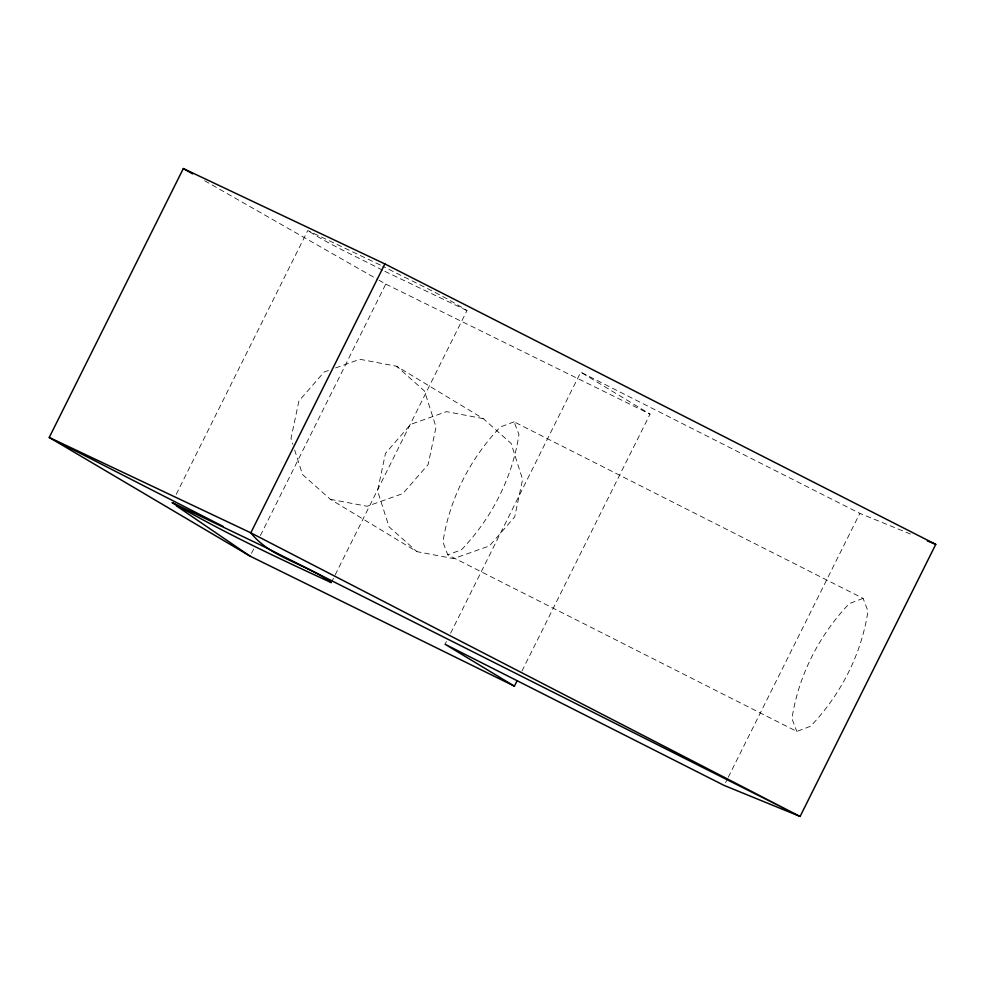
<?xml version="1.0" encoding="UTF-8"?>
<svg xmlns="http://www.w3.org/2000/svg" width="985" height="985" viewBox="0 0 985 985"><rect width="100%" height="100%" fill="white"/><g stroke="black" fill="none" stroke-linecap="round" stroke-linejoin="round"><path stroke-width="0.74" stroke-dasharray="4.92 3.69" d="M176.216 494.371L307.751 230.539L381.454 265.568M251.471 553.422L254.216 547.931M260.385 535.557L385.763 284.099L379.102 280.294M331.317 582.64L466.976 310.558C440.196 293.665 410.93 280.787 382.796 266.233M445.085 644.264L446.464 641.518M450.576 633.269L580.744 372.182L859.831 513.37L910.448 534.042M521.939 671.068L650.051 414.094L580.744 372.182M725.551 782.706L727.595 778.581M728.284 777.214L859.831 513.37M514.108 421.839L500.38 426.961C470.313 458.308 449.345 499.087 442.954 542.156L447.781 554.851L796.803 731.424L810.52 726.302C840.587 694.954 861.567 654.175 867.957 611.106L863.119 598.4L514.108 421.839L518.947 434.533C512.545 477.602 491.577 518.381 461.509 549.729L447.781 554.851M863.119 598.4L849.402 603.522C819.335 634.869 798.367 675.648 791.965 718.718L796.803 731.424M328.436 370.483L324.139 372.01L298.911 401.006L290.981 438.522L292.816 444.272M335.589 367.947L359.919 359.291L396.672 366.272L483.241 418.625L511.104 443.422L522.604 479.399L514.687 516.916L489.446 545.912L453.666 558.618L416.914 551.649L330.357 499.296L302.493 474.499L294.663 450.034M483.241 418.625L446.488 411.644L410.708 424.363L385.467 453.359L377.55 490.875L389.063 526.84L416.914 551.649M330.357 499.296L367.097 506.278L402.877 493.559L428.118 464.563L436.047 427.047L424.535 391.07L396.672 366.272M466.976 310.558L383.904 270.875M385.763 284.099L650.051 414.094M382.562 270.21C357.629 257.073 331.452 245.794 307.751 230.539M204.634 180.711L377.772 279.531"/><path stroke-width="1.48" d="M514.404 686.176L445.085 644.264L724.172 785.451L800.091 816.454L935.75 544.373L384.876 263.931L183.321 168.546L49.25 437.451L250.104 556.168L514.404 686.176L517.137 680.684M384.876 263.931L250.806 532.836C271.097 558.298 306.027 563.555 331.317 582.64C277.413 557.83 223.398 532.368 172.104 502.621L264.546 546.946L800.091 816.454L250.806 532.836L49.25 437.451L223.029 526.359M927.316 540.925L935.75 544.373M183.321 168.546L192.641 173.865M176.352 505.822L250.104 556.168"/></g></svg>
